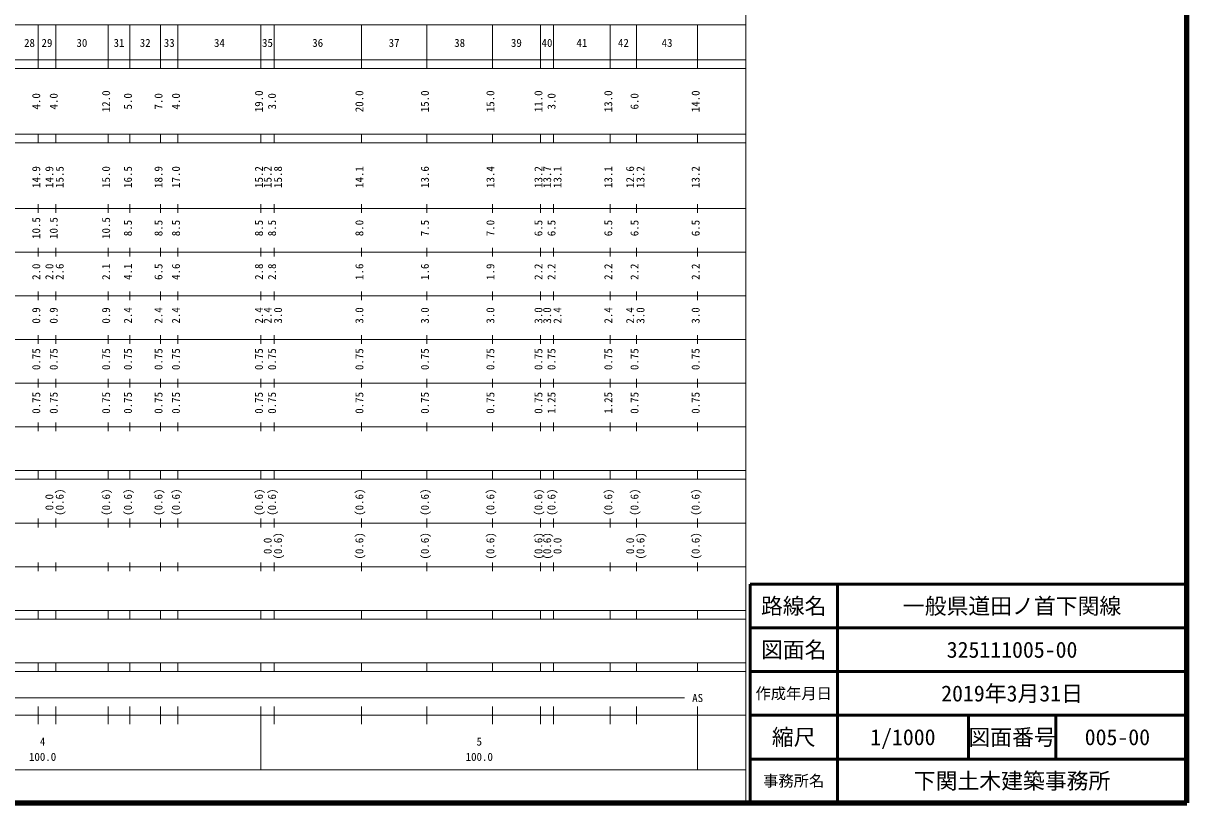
# Model space of a CAD drawing. Units: millimetres on the paper, enlarged 1000 times. Extents: x 40000 to 680000, y 20000 to 380000.
# Drawn here: x 413576 to 680000, y 20000 to 198357 of the extents above; entities that cross this region are included whole.
import ezdxf
from ezdxf.enums import TextEntityAlignment as Align

# ---------------------------------------------------------------- set-up
doc = ezdxf.new("R2010")
doc.units = ezdxf.units.MM
doc.header["$LTSCALE"] = 1000
for name, color, linetype, lineweight in [('M-TTL', 2, 'Continuous', 140), ('M-TTL-BAND', 7, 'Continuous', 13), ('M-TTL-FRAM', 2, 'Continuous', 50), ('M-TTL-LINE', 7, 'Continuous', 50)]:
    doc.layers.add(name, color=color, linetype=linetype, lineweight=lineweight)
doc.layers.add('M-TTL-TXT', color=7, linetype='Continuous')
doc.styles.add('ＭＳ ゴシック', font='')
doc.styles.get('ＭＳ ゴシック').set_extended_font_data('MS Gothic')

msp = doc.modelspace()

# ---------------------------------------------------------------- linework, layer by layer
at = {"layer": 'M-TTL'}
for p, q in [((680000, 20000), (680000, 380000)), ((40000, 20000), (680000, 20000))]:
    msp.add_line(p, q, dxfattribs=at)
at = {"layer": 'M-TTL-BAND'}
for p, q in [((579000, 20000), (579000, 370000)), ((68000, 198000), (579000, 198000)), ((417000, 188000), (417000, 198000)), ((421000, 188000), (421000, 198000)), ((433000, 188000), (433000, 198000)), ((438000, 188000), (438000, 198000)), ((445000, 188000), (445000, 198000)), ((449000, 188000), (449000, 198000)), ((468000, 188000), (468000, 198000)), ((471000, 188000), (471000, 198000)), ((491000, 188000), (491000, 198000)), ((506000, 188000), (506000, 198000)), ((521000, 188000), (521000, 198000)), ((532000, 188000), (532000, 198000)), ((535000, 188000), (535000, 198000)), ((548000, 188000), (548000, 198000)), ((554000, 188000), (554000, 198000)), ((568000, 188000), (568000, 198000)), ((40000, 190000), (579000, 190000)), ((40000, 188000), (579000, 188000)), ((40000, 173000), (579000, 173000)), ((40000, 171000), (579000, 171000)), ((417000, 171000), (417000, 173000)), ((421000, 171000), (421000, 173000)), ((433000, 171000), (433000, 173000)), ((438000, 171000), (438000, 173000)), ((445000, 171000), (445000, 173000)), ((449000, 171000), (449000, 173000)), ((468000, 171000), (468000, 173000)), ((471000, 171000), (471000, 173000)), ((491000, 171000), (491000, 173000)), ((506000, 171000), (506000, 173000)), ((521000, 171000), (521000, 173000)), ((532000, 171000), (532000, 173000)), ((535000, 171000), (535000, 173000)), ((548000, 171000), (548000, 173000)), ((554000, 171000), (554000, 173000)), ((568000, 171000), (568000, 173000)), ((40000, 156000), (579000, 156000)), ((417000, 155000), (417000, 157000)), ((421000, 155000), (421000, 157000)), ((433000, 155000), (433000, 157000)), ((438000, 155000), (438000, 157000)), ((445000, 155000), (445000, 157000)), ((449000, 155000), (449000, 157000)), ((468000, 155000), (468000, 157000)), ((471000, 155000), (471000, 157000)), ((491000, 155000), (491000, 157000)), ((506000, 155000), (506000, 157000)), ((521000, 155000), (521000, 157000)), ((532000, 155000), (532000, 157000)), ((535000, 155000), (535000, 157000)), ((548000, 155000), (548000, 157000)), ((554000, 155000), (554000, 157000)), ((568000, 155000), (568000, 157000)), ((417000, 145000), (417000, 147000)), ((421000, 145000), (421000, 147000)), ((433000, 145000), (433000, 147000)), ((438000, 145000), (438000, 147000)), ((445000, 145000), (445000, 147000)), ((449000, 145000), (449000, 147000)), ((468000, 145000), (468000, 147000)), ((471000, 145000), (471000, 147000)), ((491000, 145000), (491000, 147000)), ((506000, 145000), (506000, 147000)), ((521000, 145000), (521000, 147000)), ((532000, 145000), (532000, 147000)), ((535000, 145000), (535000, 147000)), ((548000, 145000), (548000, 147000)), ((554000, 145000), (554000, 147000)), ((568000, 145000), (568000, 147000)), ((46000, 146000), (579000, 146000)), ((52000, 136000), (579000, 136000)), ((417000, 135000), (417000, 137000)), ((421000, 135000), (421000, 137000)), ((433000, 135000), (433000, 137000)), ((438000, 135000), (438000, 137000)), ((445000, 135000), (445000, 137000)), ((449000, 135000), (449000, 137000)), ((468000, 135000), (468000, 137000)), ((471000, 135000), (471000, 137000)), ((491000, 135000), (491000, 137000)), ((506000, 135000), (506000, 137000)), ((521000, 135000), (521000, 137000)), ((532000, 135000), (532000, 137000)), ((535000, 135000), (535000, 137000)), ((548000, 135000), (548000, 137000)), ((554000, 135000), (554000, 137000)), ((568000, 135000), (568000, 137000)), ((46000, 126000), (579000, 126000)), ((417000, 125000), (417000, 127000)), ((421000, 125000), (421000, 127000)), ((433000, 125000), (433000, 127000)), ((438000, 125000), (438000, 127000)), ((445000, 125000), (445000, 127000)), ((449000, 125000), (449000, 127000)), ((468000, 125000), (468000, 127000)), ((471000, 125000), (471000, 127000)), ((491000, 125000), (491000, 127000)), ((506000, 125000), (506000, 127000)), ((521000, 125000), (521000, 127000)), ((532000, 125000), (532000, 127000)), ((535000, 125000), (535000, 127000)), ((548000, 125000), (548000, 127000)), ((554000, 125000), (554000, 127000)), ((568000, 125000), (568000, 127000)), ((52000, 116000), (579000, 116000)), ((417000, 115000), (417000, 117000)), ((421000, 115000), (421000, 117000)), ((433000, 115000), (433000, 117000)), ((438000, 115000), (438000, 117000)), ((445000, 115000), (445000, 117000)), ((449000, 115000), (449000, 117000)), ((468000, 115000), (468000, 117000)), ((471000, 115000), (471000, 117000)), ((491000, 115000), (491000, 117000)), ((506000, 115000), (506000, 117000)), ((521000, 115000), (521000, 117000)), ((532000, 115000), (532000, 117000)), ((535000, 115000), (535000, 117000)), ((548000, 115000), (548000, 117000)), ((554000, 115000), (554000, 117000)), ((568000, 115000), (568000, 117000)), ((417000, 105000), (417000, 107000)), ((421000, 105000), (421000, 107000)), ((433000, 105000), (433000, 107000)), ((438000, 105000), (438000, 107000)), ((445000, 105000), (445000, 107000)), ((449000, 105000), (449000, 107000)), ((468000, 105000), (468000, 107000)), ((471000, 105000), (471000, 107000)), ((491000, 105000), (491000, 107000)), ((506000, 105000), (506000, 107000)), ((521000, 105000), (521000, 107000)), ((532000, 105000), (532000, 107000)), ((535000, 105000), (535000, 107000)), ((548000, 105000), (548000, 107000)), ((554000, 105000), (554000, 107000)), ((568000, 105000), (568000, 107000)), ((46000, 106000), (579000, 106000)), ((40000, 96000), (579000, 96000)), ((417000, 94000), (417000, 96000)), ((421000, 94000), (421000, 96000)), ((433000, 94000), (433000, 96000)), ((438000, 94000), (438000, 96000)), ((445000, 94000), (445000, 96000)), ((449000, 94000), (449000, 96000)), ((468000, 94000), (468000, 96000)), ((471000, 94000), (471000, 96000)), ((491000, 94000), (491000, 96000)), ((506000, 94000), (506000, 96000)), ((521000, 94000), (521000, 96000)), ((532000, 94000), (532000, 96000)), ((535000, 94000), (535000, 96000)), ((548000, 94000), (548000, 96000)), ((554000, 94000), (554000, 96000)), ((568000, 94000), (568000, 96000)), ((40000, 94000), (579000, 94000)), ((49000, 84000), (579000, 84000)), ((417000, 83000), (417000, 85000)), ((421000, 83000), (421000, 85000)), ((433000, 83000), (433000, 85000)), ((438000, 83000), (438000, 85000)), ((445000, 83000), (445000, 85000)), ((449000, 83000), (449000, 85000)), ((468000, 83000), (468000, 85000)), ((471000, 83000), (471000, 85000)), ((491000, 83000), (491000, 85000)), ((506000, 83000), (506000, 85000)), ((521000, 83000), (521000, 85000)), ((532000, 83000), (532000, 85000)), ((535000, 83000), (535000, 85000)), ((548000, 83000), (548000, 85000)), ((554000, 83000), (554000, 85000)), ((568000, 83000), (568000, 85000)), ((417000, 73000), (417000, 75000)), ((421000, 73000), (421000, 75000)), ((433000, 73000), (433000, 75000)), ((438000, 73000), (438000, 75000)), ((445000, 73000), (445000, 75000)), ((449000, 73000), (449000, 75000)), ((468000, 73000), (468000, 75000)), ((471000, 73000), (471000, 75000)), ((491000, 73000), (491000, 75000)), ((506000, 73000), (506000, 75000)), ((521000, 73000), (521000, 75000)), ((532000, 73000), (532000, 75000)), ((535000, 73000), (535000, 75000)), ((548000, 73000), (548000, 75000)), ((554000, 73000), (554000, 75000)), ((568000, 73000), (568000, 75000)), ((40000, 74000), (579000, 74000)), ((40000, 64000), (579000, 64000)), ((417000, 62000), (417000, 64000)), ((421000, 62000), (421000, 64000)), ((433000, 62000), (433000, 64000)), ((438000, 62000), (438000, 64000)), ((445000, 62000), (445000, 64000)), ((449000, 62000), (449000, 64000)), ((468000, 62000), (468000, 64000)), ((471000, 62000), (471000, 64000)), ((491000, 62000), (491000, 64000)), ((506000, 62000), (506000, 64000)), ((521000, 62000), (521000, 64000)), ((532000, 62000), (532000, 64000)), ((535000, 62000), (535000, 64000)), ((548000, 62000), (548000, 64000)), ((554000, 62000), (554000, 64000)), ((568000, 62000), (568000, 64000)), ((40000, 62000), (579000, 62000)), ((40000, 52000), (579000, 52000)), ((417000, 50000), (417000, 52000)), ((421000, 50000), (421000, 52000)), ((433000, 50000), (433000, 52000)), ((438000, 50000), (438000, 52000)), ((445000, 50000), (445000, 52000)), ((449000, 50000), (449000, 52000)), ((468000, 50000), (468000, 52000)), ((471000, 50000), (471000, 52000)), ((491000, 50000), (491000, 52000)), ((506000, 50000), (506000, 52000)), ((521000, 50000), (521000, 52000)), ((532000, 50000), (532000, 52000)), ((535000, 50000), (535000, 52000)), ((548000, 50000), (548000, 52000)), ((554000, 50000), (554000, 52000)), ((568000, 50000), (568000, 52000)), ((40000, 50000), (579000, 50000)), ((71000, 44000), (565000, 44000)), ((40000, 40000), (579000, 40000)), ((417000, 38000), (417000, 42000)), ((421000, 38000), (421000, 42000)), ((433000, 38000), (433000, 42000)), ((438000, 38000), (438000, 42000)), ((445000, 38000), (445000, 42000)), ((449000, 38000), (449000, 42000)), ((468000, 27500), (468000, 42000)), ((471000, 38000), (471000, 42000)), ((491000, 38000), (491000, 42000)), ((506000, 38000), (506000, 42000)), ((521000, 38000), (521000, 42000)), ((532000, 38000), (532000, 42000)), ((535000, 38000), (535000, 42000)), ((548000, 38000), (548000, 42000)), ((554000, 38000), (554000, 42000)), ((568000, 27500), (568000, 42000)), ((68000, 27500), (579000, 27500))]:
    msp.add_line(p, q, dxfattribs=at)
at = {"layer": 'M-TTL-FRAM'}
for p, q in [((680000, 70000), (580000, 70000)), ((580000, 70000), (580000, 20000))]:
    msp.add_line(p, q, dxfattribs=at)
at = {"layer": 'M-TTL-LINE'}
for p, q in [((600000, 70000), (600000, 20000)), ((680000, 60000), (580000, 60000)), ((680000, 50000), (580000, 50000)), ((680000, 40000), (580000, 40000)), ((630000, 40000), (630000, 30000)), ((650000, 40000), (650000, 30000)), ((680000, 30000), (580000, 30000))]:
    msp.add_line(p, q, dxfattribs=at)

# ---------------------------------------------------------------- texts
at = {"layer": 'M-TTL-BAND', "style": 'ＭＳ ゴシック'}
for s, p in [('28', (415000, 192405)), ('29', (419000, 192405)), ('30', (427000, 192405)), ('31', (435500, 192405)), ('32', (441500, 192405)), ('33', (447000, 192405)), ('34', (458500, 192405)), ('35', (469500, 192405)), ('36', (481000, 192405)), ('37', (498500, 192405)), ('38', (513500, 192405)), ('39', (526500, 192405)), ('40', (533500, 192405)), ('41', (541500, 192405)), ('42', (551000, 192405)), ('43', (561000, 192405)), ('AS', (568000, 42500)), ('4', (418000, 32523)), ('5', (518000, 32523)), ('100.0', (418000, 29033)), ('100.0', (518000, 29033))]:
    msp.add_text(s, height=1833, dxfattribs=at).set_placement(p, align=Align.BOTTOM_CENTER)
for s, p in [('4.0', (418000, 180500)), ('4.0', (422000, 180500)), ('12.0', (434000, 180500)), ('5.0', (439000, 180500)), ('7.0', (446000, 180500)), ('4.0', (450000, 180500)), ('19.0', (469000, 180500)), ('3.0', (472000, 180500)), ('20.0', (492000, 180500)), ('15.0', (507000, 180500)), ('15.0', (522000, 180500)), ('11.0', (533000, 180500)), ('3.0', (536000, 180500)), ('13.0', (549000, 180500)), ('6.0', (555000, 180500)), ('14.0', (569000, 180500)), ('14.9', (418000, 163174)), ('14.9', (421000, 163174)), ('15.5', (423370, 163174)), ('15.0', (434000, 163174)), ('16.5', (439000, 163174)), ('18.9', (446000, 163174)), ('17.0', (450000, 163174)), ('15.2', (469000, 163174)), ('15.2', (471000, 163174)), ('15.8', (473370, 163174)), ('14.1', (492000, 163174)), ('13.6', (507000, 163174)), ('13.4', (522000, 163174)), ('13.2', (533000, 163174)), ('13.7', (535000, 163174)), ('13.1', (537370, 163174)), ('13.1', (549000, 163174)), ('12.6', (554000, 163174)), ('13.2', (556370, 163174)), ('13.2', (569000, 163174)), ('10.5', (418000, 151500)), ('10.5', (422000, 151500)), ('10.5', (434000, 151500)), ('8.5', (439000, 151500)), ('8.5', (446000, 151500)), ('8.5', (450000, 151500)), ('8.5', (469000, 151500)), ('8.5', (472000, 151500)), ('8.0', (492000, 151500)), ('7.5', (507000, 151500)), ('7.0', (522000, 151500)), ('6.5', (533000, 151500)), ('6.5', (536000, 151500)), ('6.5', (549000, 151500)), ('6.5', (555000, 151500)), ('6.5', (569000, 151500)), ('2.0', (418000, 141500)), ('2.0', (421000, 141500)), ('2.6', (423370, 141500)), ('2.1', (434000, 141500)), ('4.1', (439000, 141500)), ('6.5', (446000, 141500)), ('4.6', (450000, 141500)), ('2.8', (469000, 141500)), ('2.8', (472000, 141500)), ('1.6', (492000, 141500)), ('1.6', (507000, 141500)), ('1.9', (522000, 141500)), ('2.2', (533000, 141500)), ('2.2', (536000, 141500)), ('2.2', (549000, 141500)), ('2.2', (555000, 141500)), ('2.2', (569000, 141500)), ('0.9', (418000, 131500)), ('0.9', (422000, 131500)), ('0.9', (434000, 131500)), ('2.4', (439000, 131500)), ('2.4', (446000, 131500)), ('2.4', (450000, 131500)), ('2.4', (469000, 131500)), ('2.4', (471000, 131500)), ('3.0', (473370, 131500)), ('3.0', (492000, 131500)), ('3.0', (507000, 131500)), ('3.0', (522000, 131500)), ('3.0', (533000, 131500)), ('3.0', (535000, 131500)), ('2.4', (537370, 131500)), ('2.4', (549000, 131500)), ('2.4', (554000, 131500)), ('3.0', (556370, 131500)), ('3.0', (569000, 131500)), ('0.75', (418000, 121500)), ('0.75', (422000, 121500)), ('0.75', (434000, 121500)), ('0.75', (439000, 121500)), ('0.75', (446000, 121500)), ('0.75', (450000, 121500)), ('0.75', (469000, 121500)), ('0.75', (472000, 121500)), ('0.75', (492000, 121500)), ('0.75', (507000, 121500)), ('0.75', (522000, 121500)), ('0.75', (533000, 121500)), ('0.75', (536000, 121500)), ('0.75', (549000, 121500)), ('0.75', (555000, 121500)), ('0.75', (569000, 121500)), ('0.75', (418000, 111500)), ('0.75', (422000, 111500)), ('0.75', (434000, 111500)), ('0.75', (439000, 111500)), ('0.75', (446000, 111500)), ('0.75', (450000, 111500)), ('0.75', (469000, 111500)), ('0.75', (472000, 111500)), ('0.75', (492000, 111500)), ('0.75', (507000, 111500)), ('0.75', (522000, 111500)), ('0.75', (533000, 111500)), ('1.25', (536000, 111500)), ('1.25', (549000, 111500)), ('0.75', (555000, 111500)), ('0.75', (569000, 111500)), ('(0.6)', (423370, 88764)), ('(0.6)', (434000, 88764)), ('(0.6)', (439000, 88764)), ('(0.6)', (446000, 88764)), ('(0.6)', (450000, 88764)), ('(0.6)', (469000, 88764)), ('(0.6)', (472000, 88764)), ('(0.6)', (492000, 88764)), ('(0.6)', (507000, 88764)), ('(0.6)', (522000, 88764)), ('(0.6)', (533000, 88764)), ('(0.6)', (536000, 88764)), ('(0.6)', (549000, 88764)), ('(0.6)', (555000, 88764)), ('(0.6)', (569000, 88764)), ('0.0', (421000, 88764)), ('0.0', (471000, 78764)), ('(0.6)', (473370, 78764)), ('(0.6)', (492000, 78764)), ('(0.6)', (507000, 78764)), ('(0.6)', (522000, 78764)), ('(0.6)', (533000, 78764)), ('(0.6)', (535000, 78764)), ('0.0', (537370, 78764)), ('0.0', (554000, 78764)), ('(0.6)', (556370, 78764)), ('(0.6)', (569000, 78764))]:
    msp.add_text(s, height=1833, rotation=90, dxfattribs=at).set_placement(p, align=Align.BOTTOM_CENTER)
at = {"layer": 'M-TTL-TXT', "style": 'ＭＳ ゴシック'}
for s, height, p in [('路線名', 3666, (590000, 65000)), ('路線名', 3666, (590000, 65000)), ('一般県道田ノ首下関線', 3666, (640000, 65000)), ('図面名', 3666, (590000, 55000)), ('図面名', 3666, (590000, 55000)), ('325111005-00', 3666, (640000, 55000)), ('作成年月日', 2566, (590000, 45000)), ('作成年月日', 2566, (590000, 45000)), ('2019年3月31日', 3666, (640000, 45000)), ('縮尺', 3666, (590000, 35000)), ('縮尺', 3666, (590000, 35000)), ('図面番号', 3666, (640000, 35000)), ('図面番号', 3666, (640000, 35000)), ('1/1000', 3666, (615000, 35000)), ('005-00', 3666, (664125, 35000)), ('事務所名', 2566, (590000, 25000)), ('事務所名', 2566, (590000, 25000)), ('下関土木建築事務所', 3666, (640000, 25000))]:
    msp.add_text(s, height=height, dxfattribs=at).set_placement(p, align=Align.MIDDLE_CENTER)

doc.saveas('drawing.dxf')
